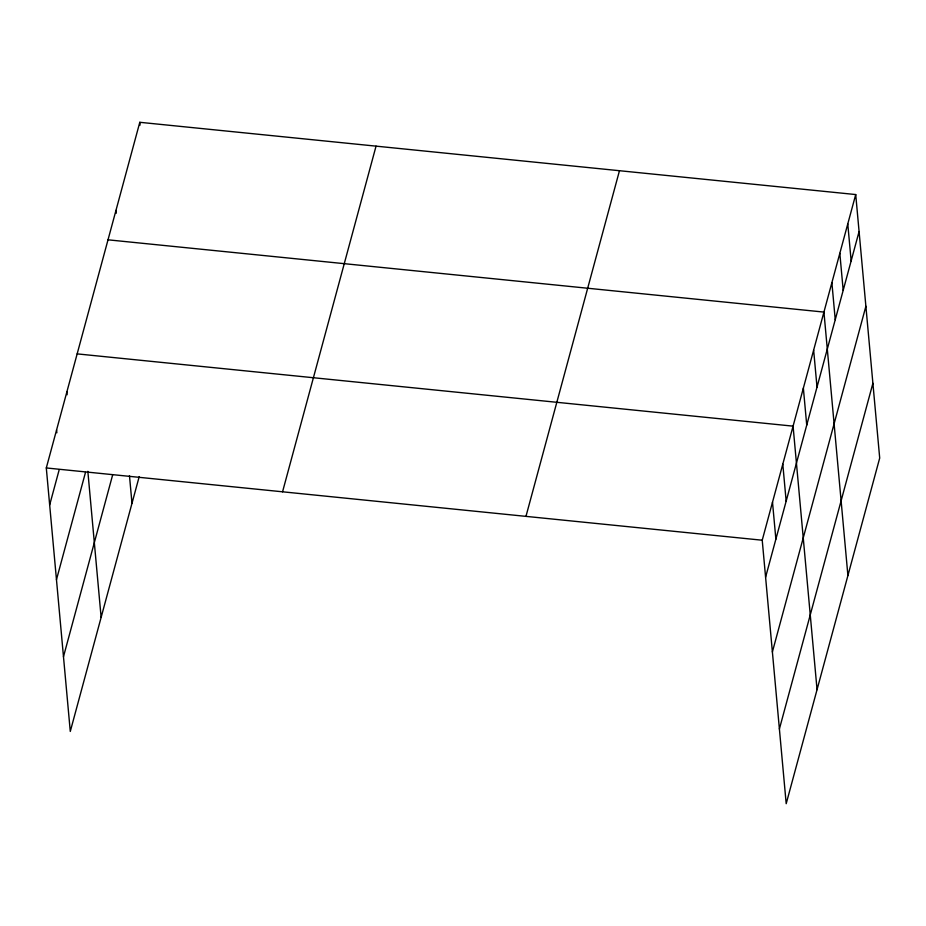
<?xml version="1.0" encoding="UTF-8"?>
<svg xmlns="http://www.w3.org/2000/svg" width="926" height="926" viewBox="0 0 926 926"><rect width="100%" height="100%" fill="white"/><g stroke="black" fill="none" stroke-linecap="round" stroke-linejoin="round"><path stroke-width="1.39" d="M139.213 476.601L70.283 731.447L46.3 467.954L139.803 122.301L855.717 194.553L879.7 458.046L786.197 803.699L762.225 540.217L855.717 194.553M49.668 504.936L59.218 469.632M56.463 579.688L85.481 472.41M63.477 656.696L112.694 474.737M282.557 491.799L376.049 146.146M525.968 516.361L619.471 170.708M765.594 577.199L859.085 231.546M772.388 651.95L865.891 306.286M779.403 728.959L872.894 383.306M108.006 239.822L823.932 312.085L847.915 575.567M77.159 353.882L793.073 426.145L817.056 689.638M46.3 467.954L762.225 540.217M847.776 223.942L851.144 260.924M839.824 253.319L843.192 290.301M831.884 282.696L835.24 319.69M813.641 350.097L817.01 387.091M803.363 388.121L806.731 425.115M782.794 464.169L786.162 501.151M772.504 502.193L775.872 539.175M139.803 122.301L140.058 125.137M115.958 210.434L116.213 213.281M129.466 475.628L131.99 503.316M87.843 471.322L101.131 617.376M66.869 391.906L67.123 394.754M56.59 429.93L56.845 432.778"/></g></svg>
